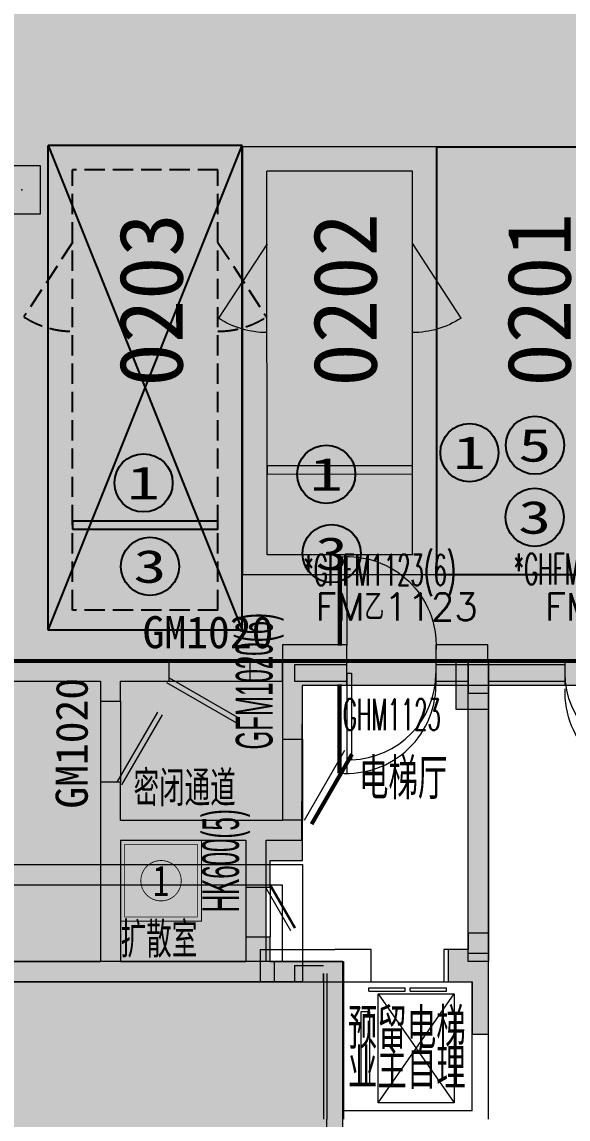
# Model space of a CAD drawing. Extents: x -264757 to 86229, y 4049843 to 4347093.
# Drawn here: x -65805 to -59049, y 4163458 to 4177037 of the extents above; entities that cross this region are included whole.
import ezdxf
from ezdxf.enums import TextEntityAlignment as Align

# ---------------------------------------------------------------- set-up
doc = ezdxf.new("R2010")
doc.units = 0
doc.header["$LTSCALE"] = 1000
doc.header["$MEASUREMENT"] = 0
doc.linetypes.add('AX-01DK-PB01$1$A-001-车位参照B1$0$A-001-车位参照B1$0$A-001-车位参照B1$0$A-H4-001-基本图形$0$A-001-车位B1$0$DASH', pattern=[0.35, 0.25, -0.1])
doc.linetypes.add('DASH', pattern=[0.35, 0.25, -0.1])
for name, color, linetype, plot in [('AX-01DK-PB01$0$AX-001DK-01-PB01-02$0$A-3-WinF(Text)', 8, 'Continuous', False), ('AX-01DK-PB01$0$AX-01DK-PB01$0$AX-03CK-02-PB01$0$AX-03CK-02-PB01$0$WINDOW_TEXT', 8, 'Continuous', False), ('AX-01DK-PB01$0$AX-03CK-02-PB01$0$AX-03CK-02-PB01$0$WINDOW_TEXT', 8, 'Continuous', False), ('AX-01DK-PB01$0$AX-03CK-02-PB01$0$AX-03CK-02-PB01$0$人防$0$WINDOW_TEXT', 8, 'Continuous', False)]:
    doc.layers.add(name, color=color, linetype=linetype, plot=plot)
for name, color, linetype in [('AX-01DK-PB01$0$AX-03CK-02-PB01$0$AX-03CK-02-PB01$0$PUB_HATCH', 8, 'Continuous'), ('AX-01DK-PB01$0$AX-03CK-02-PB01$0$AX-03CK-02-PB01$0$人防$0$人防$0$A-WIND-IDEN', 8, 'Continuous'), ('不利因素3-紧邻房间出入口', 7, 'Continuous'), ('不利因素5-单面靠墙', 7, 'Continuous'), ('不利因素9-坡道上停车', 7, 'Continuous'), ('不可售车位', 255, 'Continuous'), ('大车位', 7, 'Continuous'), ('普通车位', 7, 'Continuous')]:
    doc.layers.add(name, color=color, linetype=linetype)
doc.layers.add('无关图层', color=8, linetype='Continuous', lineweight=0)
doc.layers.add('无关图层 @ 1', color=8, linetype='Continuous', lineweight=0)
doc.layers.add('车位归属楼栋范围线', color=7, linetype='Continuous', true_color=0x19e6c7)
doc.styles.add('AX-01DK-PB01$0$AX-001DK-01-PB01-02$0$_TCH_WINDOW', font='SIMPLEX', dxfattribs={"bigfont": 'GBCBIG'})
doc.styles.add('AX-01DK-PB01$0$AX-01DK-PB01$0$AX-03CK-02-PB01$0$AX-03CK-02-PB01$0$_TCH_DIM_T3', font='SIMPLEX', dxfattribs={"width": 0.705882, "bigfont": 'GBCBIG'})
doc.styles.add('AX-01DK-PB01$0$AX-03CK-02-PB01$0$_TCH_DIM', font='SIMPLEX', dxfattribs={"bigfont": 'GBCBIG'})
doc.styles.add('AX-01DK-PB01$0$AX-03CK-02-PB01$0$AX-03CK-02-PB01$0$_TCH_DIM', font='SIMPLEX', dxfattribs={"bigfont": 'GBCBIG'})
doc.styles.add('AX-01DK-PB01$0$AX-03CK-02-PB01$0$AX-03CK-02-PB01$0$_TCH_DIM_T3', font='SIMPLEX', dxfattribs={"width": 0.705882, "bigfont": 'GBCBIG'})
doc.styles.add('AX-01DK-PB01$0$AX-03CK-02-PB01$0$AX-03CK-02-PB01$0$人防$0$人防$0$_TCH_DIM', font='$ GAD E', dxfattribs={"width": 0.7, "bigfont": '$ GAD C'})
doc.styles.add('AX-01DK-PB01$0$Standard', font='gbenor.shx', dxfattribs={"bigfont": 'gbcbig.shx'})
doc.styles.add('AX-ACK-BIANH1$0$黑体', font='simhei.ttf')
doc.styles.add('AX-ACK-P01-WALL$0$黑体', font='simhei.ttf')
doc.styles.add('SX-ACK-PB01-WNC-ALL$0$黑体', font='simhei.ttf')
doc.styles.add('坑编号', font='', dxfattribs={"width": 0.8})
doc.styles.add('宋体', font='')
doc.styles.get('坑编号').set_extended_font_data('SimSun')
doc.styles.get('宋体').set_extended_font_data('SimSun')

# ---------------------------------------------------------------- blocks, each defined once
blk = doc.blocks.new('大车位1')
at = {"layer": '大车位', "true_color": 0xe806f9}
h = blk.add_hatch(color=6, dxfattribs=at)
h.dxf.hatch_style = 1
h.paths.add_polyline_path([(2400, 6000), (2400, 0), (0, 0), (0, 6000)])
at = {"layer": '大车位', "color": 83}
for p, q in [((0, 0), (0, 6000, 0)), ((2400, 6000, 0), (0, 6000, 0)), ((2400, 0), (2400, 6000, 0)), ((2400, 0), (0, 0))]:
    blk.add_line(p, q, dxfattribs=at)
at = {"layer": '大车位', "color": 8, "linetype": 'AX-01DK-PB01$1$A-001-车位参照B1$0$A-001-车位参照B1$0$A-001-车位参照B1$0$A-H4-001-基本图形$0$A-001-车位B1$0$DASH'}
for p, q in [((2100, 5700, 0), (300, 5700, 0)), ((300, 250), (300, 5700, 0)), ((2100, 250), (2100, 5700, 0)), ((2100, 250), (300, 250))]:
    blk.add_line(p, q, dxfattribs=at)
at = {"layer": '大车位', "color": 83, "elevation": 0}
blk.add_lwpolyline([(0, 6000), (2400, 0)], dxfattribs=at)
at = {"layer": '大车位', "color": 83}
blk.add_lwpolyline([(0, 0), (2400, 6000)], dxfattribs=at)
at = {"layer": '大车位', "linetype": 'AX-01DK-PB01$1$A-001-车位参照B1$0$A-001-车位参照B1$0$A-001-车位参照B1$0$A-H4-001-基本图形$0$A-001-车位B1$0$DASH'}
for points in [[(300, 4800), (-300, 3878)], [(2100, 4800), (2700, 3878)]]:
    blk.add_lwpolyline(points, dxfattribs=at)
at = {"layer": '大车位'}
blk.add_lwpolyline([(300, 1250), (2100, 1250), (2100, 1350), (300, 1350)], close=True, dxfattribs=at)
at = {"layer": '大车位', "linetype": 'AX-01DK-PB01$1$A-001-车位参照B1$0$A-001-车位参照B1$0$A-001-车位参照B1$0$A-H4-001-基本图形$0$A-001-车位B1$0$DASH'}
for centre, start, end in [((300, 4800, 0), 236.9443, 270), ((2100, 4800, 0), 270, 303.0557)]:
    blk.add_arc(centre, 1100, start, end, dxfattribs=at)
blk = doc.blocks.new('SX-ACK-PB01-WNC-ALL$0$20200722.21182536')
at = {"layer": '不利因素3-紧邻房间出入口', "true_color": 0xe4d218}
h = blk.add_hatch(color=52, dxfattribs=at)
h.dxf.hatch_style = 1
edge = h.paths.add_edge_path()
edge.add_arc((360, 360), 360, 0, 360)
at = {"layer": '不利因素3-紧邻房间出入口'}
blk.add_circle((360, 360), 360, dxfattribs=at)
at = {"layer": '不利因素3-紧邻房间出入口', "style": 'SX-ACK-PB01-WNC-ALL$0$黑体', "width": 1.390625}
blk.add_text('3', height=407, dxfattribs=at).set_placement((156, 156), (564, 156), align=Align.FIT)
blk = doc.blocks.new('SX-ACK-PB01-WNC-ALL$0$20200722.21183209')
at = {"layer": '不利因素5-单面靠墙', "true_color": 0x6d711d}
h = blk.add_hatch(color=66, dxfattribs=at)
h.dxf.hatch_style = 1
edge = h.paths.add_edge_path()
edge.add_arc((360, 360), 360, 0, 360)
at = {"layer": '不利因素5-单面靠墙'}
blk.add_circle((360, 360), 360, dxfattribs=at)
at = {"layer": '不利因素5-单面靠墙', "style": 'SX-ACK-PB01-WNC-ALL$0$黑体', "width": 1.390625}
blk.add_text('5', height=407, dxfattribs=at).set_placement((156, 156), (564, 156), align=Align.FIT)
blk = doc.blocks.new('A$C7e5eb487')
at = {"layer": '普通车位', "true_color": 0xf18f8e}
h = blk.add_hatch(color=11, dxfattribs=at)
h.dxf.hatch_style = 1
h.paths.add_polyline_path([(2400, 0), (2400, -5300), (0, -5300), (0, 0)])
blk = doc.blocks.new('普通车位')
at = {"layer": '无关图层'}
for p, q in [((-2.253, 3.186), (0.077, 3.764)), ((1.352, -1.38), (0.077, 3.764)), ((-1.889, 2.967), (-0.142, 3.4)), ((1.001, -1.21), (-0.142, 3.4)), ((-0.977, -1.958), (-2.253, 3.186)), ((-0.746, -1.643), (-1.889, 2.967)), ((-0.746, -1.643), (1.001, -1.21)), ((-0.977, -1.958), (1.352, -1.38))]:
    blk.add_line(p, q, dxfattribs=at)
for points in [[(0.074, 2.527), (0.879, 1.777)], [(-1.673, 2.094), (-2.033, 1.054)]]:
    blk.add_lwpolyline(points, dxfattribs=at)
blk.add_lwpolyline([(0.76, -0.239), (-0.987, -0.673), (-1.011, -0.575), (0.736, -0.142)], close=True, dxfattribs=at)
for centre, start, end in [((0.074, 2.527), 283.9287, 316.9845), ((-1.673, 2.094), 250.873, 283.9287)]:
    blk.add_arc(centre, 1.1, start, end, dxfattribs=at)
at = {"layer": '普通车位', "xscale": -0.0009999999999999812, "yscale": 0.0009999999999999812, "zscale": 0.0009999999999999812, "rotation": 13.92873520577783}
blk.add_blockref('A$C7e5eb487', (0.077, 3.764), dxfattribs=at)
blk = doc.blocks.new('销控车位')
at = {"layer": '不可售车位', "true_color": 0x757b8a}
h = blk.add_hatch(color=8, dxfattribs=at)
h.dxf.hatch_style = 1
h.paths.add_polyline_path([(2400, 0), (2400, -5300), (0, -5300), (0, 0)])
at = {"layer": '不可售车位', "color": 8, "true_color": 0x757b8a}
blk.add_lwpolyline([(2400, 0), (2400, -5300), (0, -5300), (0, 0)], close=True, dxfattribs=at)
blk = doc.blocks.new('AX-01DK-PB01-RFTC')
at = {"layer": '无关图层'}
h = blk.add_hatch(color=251, dxfattribs=at)
h.dxf.hatch_style = 1
h.paths.add_polyline_path([(19773, -61220), (19773, -62171), (18423, -62170), (18423, -70471), (12324, -70471), (12323, -62170), (7773, -62170), (7777, -120370), (8177, -120370), (8177, -120315), (14323, -119683), (14322, -126122), (25972, -126122), (25972, -124922), (26822, -124926), (26822, -122452), (33923, -122452), (33923, -124922), (34773, -124922), (34773, -126122), (41373, -126125), (41373, -124372), (41823, -124372), (41823, -122152), (41447, -122152), (41447, -120270), (48923, -120270), (48923, -123125), (49323, -123125), (49323, -124675), (51824, -124674), (51824, -124055), (54717, -124055), (54717, -125871), (56816, -125871), (56816, -116250), (55967, -116250), (55967, -111420), (63072, -111420), (63072, -103570), (62080, -103570), (62073, -94584), (64569, -94584), (64573, -65385), (66999, -65385), (67002, -52470), (67402, -52470), (67397, -31965), (65807, -31965), (65807, -26418), (68456, -26418), (68457, -17070), (67422, -17070), (67422, -13843), (60301, -13843), (60302, -3770), (55750, -3770), (55750, -12070), (49652, -12070), (49649, -9275), (45355, -9275), (45349, -3821), (40751, -3820), (40750, -12070), (34663, -12070), (34649, -3820), (25757, -3820), (25757, -12071), (19650, -12071), (19650, -3820), (10752, -3820), (10751, -12072), (4662, -12071), (4661, -3769), (4150, -3770), (100, -3769), (100, -23171), (-701, -23171), (-701, -29550), (100, -29550), (11250, -29550), (11250, -32020), (12100, -32020), (12100, -32970), (10750, -32970), (10754, -41272), (4647, -41271), (4650, -32970), (1953, -32970), (1953, -34670), (100, -34670), (100, -57801), (9743, -57801), (9743, -57272), (13567, -57272), (13567, -56751), (15417, -56751), (15416, -58750), (18923, -58750), (18923, -61220)])
h.paths.add_polyline_path([(41812, -58753), (48919, -58753), (48919, -61220), (49773, -61220), (49773, -62170), (48419, -62173), (48426, -70475), (42319, -70475), (42324, -67872), (39323, -67876), (39323, -62423), (41812, -62423)], flags=16)
h.paths.add_polyline_path([(33923, -58751), (33923, -61220), (34773, -61220), (34773, -62170), (33423, -62171), (33430, -70475), (27323, -70475), (27323, -62171), (26373, -62170), (26373, -60670), (26815, -60670), (26823, -58751), (31623, -58751), (31623, -58751)], flags=16)
h.paths.add_polyline_path([(40754, -41272), (34647, -41271), (34650, -32970), (33700, -32970), (33700, -31470), (34142, -31470), (34150, -29551), (38951, -29551), (38950, -29550), (41250, -29550), (41250, -32020), (42100, -32020), (42100, -32970), (40750, -32970)], flags=16)
h.paths.add_polyline_path([(49647, -41270), (49655, -38470), (45349, -38475), (45349, -33220), (49142, -33220), (49142, -29550), (56249, -29550), (56250, -32020), (57100, -32020), (57100, -32970), (55749, -32970), (55754, -41271)], flags=16)
h.paths.add_polyline_path([(25764, -41272), (19657, -41271), (19657, -32970), (19150, -32970), (19150, -29550), (26257, -29550), (26250, -32020), (27100, -32020), (27100, -32970), (25757, -32970)], flags=16)
h.paths.add_polyline_path([(41812, -87950), (48919, -87950), (48919, -90420), (49773, -90420), (49773, -91370), (48419, -91370), (48428, -99684), (41519, -99659), (41519, -97070), (39326, -97074), (39319, -91620), (41822, -91620)], flags=16)
h.paths.add_polyline_path([(33925, -87950), (33923, -90420), (34773, -90420), (34773, -91370), (33425, -91370), (33428, -99683), (26519, -99658), (26523, -95371), (27330, -95371), (27324, -91371), (26373, -91370), (26373, -89870), (26823, -89870), (26823, -87951), (31623, -87951), (31623, -87951)], flags=16)
h.paths.add_polyline_path([(18923, -87950), (18922, -90419), (19772, -90419), (19772, -91369), (18420, -91369), (18427, -99677), (11523, -99666), (11523, -95370), (12323, -95370), (12323, -91370), (10974, -91370), (10974, -90420), (11823, -90420), (11823, -87950)], flags=16)
h.paths.add_polyline_path([(62209, -60116), (64273, -60116), (64273, -55267), (62209, -55267)], flags=16)
h.paths.add_polyline_path([(59799, -89432), (61752, -89432), (61752, -84521), (59799, -84521)], flags=16)
blk.add_lwpolyline([(26823, -58751), (31623, -58751), (31623, -58751), (33923, -58751), (33923, -61220), (34773, -61220), (34773, -62170), (33423, -62171), (33430, -70475), (27323, -70475), (27323, -62171), (26373, -62170), (26373, -60670), (26815, -60670)], close=True, dxfattribs=at)
blk = doc.blocks.new('*U104')
at = {"layer": '无关图层', "const_width": 10}
for points in [[(1000, 0), (0, 0), (0, 1000), (1000, 1000)], [(950, 50), (50, 50), (50, 950), (950, 950)]]:
    blk.add_lwpolyline(points, close=True, dxfattribs=at)
blk.add_lwpolyline([(500, 750, 0.098491), (404, 731, 0.098491), (323, 677, 0.098491), (269, 596, 0.098491), (250, 500, 0.098491), (269, 404, 0.098491), (323, 323, 0.098491), (404, 269, 0.098491), (500, 250, 0.098491), (596, 269, 0.098491), (677, 323, 0.098491), (731, 404, 0.098491), (750, 500, 0.098491), (731, 596, 0.098491), (677, 677, 0.098491), (596, 731, 0.098491)], format="xyb", close=True, dxfattribs=at)
at = {"layer": '无关图层', "style": '坑编号', "width": 0.8}
blk.add_attdef('X', text='', height=380, dxfattribs=at).set_placement((500, 500), align=Align.MIDDLE_CENTER)
blk = doc.blocks.new('*U170')
at = {"layer": '无关图层'}
ref = blk.add_blockref('*U104', (-64584, 4165908), dxfattribs=at)
ref.add_attrib('X', '1', dxfattribs={"layer": '无关图层 @ 1', "height": 380, "style": '坑编号', "width": 0.8}).set_placement((-64084, 4166408), align=Align.MIDDLE_CENTER)
blk = doc.blocks.new('SX-CK-PB001-WNC$1$20211103.13313578')
at = {"layer": '无关图层'}
h = blk.add_hatch(color=256, dxfattribs=at)
h.dxf.hatch_style = 1
h.paths.add_polyline_path([(0, 600), (450, 600), (450, 0), (0, 0)])
blk.add_lwpolyline([(0, 600), (450, 600), (450, 0), (0, 0)], close=True, dxfattribs=at)
blk.add_point((225, 300), dxfattribs=at)
blk = doc.blocks.new('fasdfasdfasdfasdfasdf')
at = {"layer": '不利因素9-坡道上停车', "true_color": 0xe0aa15}
h = blk.add_hatch(color=42, dxfattribs=at)
h.dxf.hatch_style = 1
edge = h.paths.add_edge_path()
edge.add_arc((-119587, 4058555), 720, 0, 360)
at = {"layer": '不利因素9-坡道上停车'}
blk.add_circle((-119587, 4058555), 720, dxfattribs=at)
at = {"layer": '不利因素9-坡道上停车', "style": 'AX-ACK-P01-WALL$0$黑体', "width": 1.390625}
blk.add_text('1', height=815, dxfattribs=at).set_placement((-119994, 4058148), (-119180, 4058148), align=Align.FIT)
blk = doc.blocks.new('AX-01DK-PB01$0$AX-03CK-02-PB01$0$AX-03CK-02-PB01$0$$U_DORLIB2D$00000009')
at = {"layer": '无关图层'}
blk.add_line((0.5, 0.219), (0.5, 1.213), dxfattribs=at)
at = {"layer": '无关图层', "const_width": 0.05}
blk.add_lwpolyline([(0.583, 0.219), (0.583, 1.219)], dxfattribs=at)
at = {"layer": '无关图层'}
blk.add_arc((0.5, 0.219), 1.001, 85.224, 182.3859, dxfattribs=at)
blk = doc.blocks.new('AX-01DK-PB01$0$AX-03CK-02-PB01$0$AX-03CK-02-PB01$0$人防$0$人防$0$$DorLib2D$00000191')
at = {"layer": '无关图层'}
blk.add_line((-0.5, 0.15), (0.366, 0.65), dxfattribs=at)
at = {"layer": '无关图层', "const_width": 0.05}
blk.add_lwpolyline([(-0.55, 0.237), (0.316, 0.737)], dxfattribs=at)
blk = doc.blocks.new('AX-01DK-PB01$0$AX-03CK-02-PB01$0$AX-03CK-02-PB01$0$人防$0$$DorLib2D$00000181')
at = {"layer": '无关图层'}
for p, q in [((-0.533, 0.141), (0.333, 0.641)), ((-0.5, 0.083), (0.366, 0.583))]:
    blk.add_line(p, q, dxfattribs=at)
blk = doc.blocks.new('AX-01DK-PB01$0$AX-001DK-01-PP01$0$AX-001DK-01-PP01$0$$DORLIB2D$00000127')
at = {"layer": '无关图层'}
for points in [[(-0.533, 0.795), (-0.533, 0.69)], [(-0.033, 0.795), (-0.533, 0.795)], [(-0.033, 0.795), (-0.033, 0.69)], [(0.533, 0.795), (0.033, 0.795)], [(0.033, 0.795), (0.033, 0.69)], [(0.533, 0.795), (0.533, 0.69)], [(-0.033, 0.69), (-0.533, 0.69)], [(0.533, 0.69), (0.033, 0.69)], [(0.5, 0.5), (-0.5, 0.5)]]:
    blk.add_lwpolyline(points, dxfattribs=at)
blk = doc.blocks.new('AX-01DK-PB01$0$$DorLib2D$00000001')
at = {"layer": '无关图层'}
for p, q in [((0.45, 0.975), (0.5, 0.975)), ((0.45, 0), (0.45, 0.975)), ((0.5, 0), (0.5, 0.975)), ((0.5, 0), (0.45, 0))]:
    blk.add_line(p, q, dxfattribs=at)
at = {"layer": '无关图层', "lineweight": 13}
blk.add_arc((0.475, 0), 0.975, 91.4693, 180, dxfattribs=at)
blk = doc.blocks.new('AX-01DK-PB01$0$AX-01DK-PB01$0$AX-03CK-02-PB01$0$AX-03CK-02-PB01$0$$U_DORLIB2D$00000009')
at = {"layer": '无关图层'}
blk.add_line((0.5, 0.219), (0.5, 1.213), dxfattribs=at)
at = {"layer": '无关图层', "const_width": 0.05}
blk.add_lwpolyline([(0.583, 0.219), (0.583, 1.219)], dxfattribs=at)
at = {"layer": '无关图层'}
blk.add_arc((0.5, 0.219), 1.001, 85.224, 182.3859, dxfattribs=at)

msp = doc.modelspace()

# ---------------------------------------------------------------- hatches: boundary and pattern name
at = {"layer": 'AX-01DK-PB01$0$AX-03CK-02-PB01$0$AX-03CK-02-PB01$0$PUB_HATCH'}
for points in [[(-62583.5, 4169328.4), (-62583.5, 4168158), (-62333.5, 4168158), (-62333.5, 4168828.4)], [(-62333.5, 4168828.4), (-61784.1, 4168828.4), (-61784.1, 4169328.4), (-62583.5, 4169328.4)], [(-60039.6, 4169328.4), (-60684.1, 4169328.4), (-60684.1, 4168828.4), (-60039.6, 4168828.4)], [(-70108.6, 4168990.7), (-69983.6, 4168878.4), (-64833.6, 4168878.4), (-64708.6, 4168961.7), (-64708.6, 4169128.4), (-70108.6, 4169128.4)], [(-64583.6, 4168878.4), (-63983.6, 4168878.4), (-63983.6, 4169128.4), (-64708.6, 4169128.4), (-64708.6, 4168961.7)], [(-62583.5, 4169128.4), (-62983.6, 4169128.4), (-62983.6, 4168878.4), (-62583.5, 4168878.4)], [(-60039.6, 4168828.4), (-59083.9, 4168828.4), (-59083.9, 4169128.4), (-60039.6, 4169128.4)], [(-64833.6, 4168878.4), (-64833.6, 4168628.4), (-64583.6, 4168628.4), (-64583.6, 4168878.4), (-64708.6, 4168961.7)], [(-64583.6, 4167158), (-64583.6, 4167628.4), (-64833.6, 4167628.4), (-64833.6, 4167033), (-64666.9, 4167033)], [(-64666.9, 4167033), (-64583.6, 4166908), (-62875.2, 4166908), (-62858.6, 4167158), (-64583.6, 4167158)], [(-62875.2, 4166908), (-62733.6, 4166658), (-62333.5, 4166658), (-62583.5, 4167158), (-62858.6, 4167158)], [(-62333.5, 4166658), (-62333.5, 4167158), (-62583.5, 4167158)], [(-64666.9, 4167033), (-64833.6, 4167033), (-64833.6, 4165408), (-64708.6, 4165324.7), (-64583.6, 4165408), (-64583.6, 4166908)], [(-63033.6, 4166908), (-63033.6, 4166328), (-62733.6, 4166328), (-62733.6, 4166658), (-62875.2, 4166908)], [(-62733.6, 4165408), (-62733.6, 4165708), (-63033.6, 4165708), (-63033.6, 4165408), (-62875.2, 4165324.7)], [(-69258.6, 4165324.7), (-69258.6, 4165158), (-64708.6, 4165158), (-64708.6, 4165324.7), (-64833.6, 4165408), (-69133.6, 4165408)], [(-64708.6, 4165324.7), (-64708.6, 4165158), (-62858.6, 4165158), (-62875.2, 4165324.7), (-63033.6, 4165408), (-64583.6, 4165408)], [(-62875.2, 4165324.7), (-62858.6, 4165158), (-62076.3, 4165158), (-61826.3, 4165408), (-62733.6, 4165408)], [(-61826.3, 4165408), (-62076.3, 4165158), (-62076.3, 4165258), (-61826.3, 4165258)], [(-61826.3, 4165258), (-62076.3, 4165258), (-62076.3, 4163458), (-61826.3, 4163458)]]:
    msp.add_hatch(color=256, dxfattribs=at).paths.add_polyline_path(points)
at = {"layer": '无关图层'}
for points in [[(-60033.8, 4169128), (-60033.8, 4168528), (-60433.8, 4168528), (-60433.8, 4169128)], [(-60033.8, 4169128), (-60283.8, 4169128), (-60283.8, 4168728), (-60033.8, 4168728)], [(-60233.8, 4165158), (-60233.8, 4164508), (-60033.8, 4164508), (-60033.8, 4165758), (-60283.8, 4165758), (-60283.8, 4165558), (-60533.8, 4165558), (-60533.8, 4165158)], [(-62683.6, 4165408), (-62683.6, 4165158), (-61833.6, 4165158), (-61833.6, 4165408)]]:
    msp.add_hatch(color=256, dxfattribs=at).paths.add_polyline_path(points)
h = msp.add_hatch(color=256, dxfattribs=at)
h.dxf.hatch_style = 1
h.paths.add_polyline_path([(-60283.8, 4169128), (-60033.8, 4169128), (-60033.8, 4165508), (-60283.8, 4165508)])
h = msp.add_hatch(color=256, dxfattribs=at)
h.dxf.hatch_style = 1
h.paths.add_polyline_path([(-62683.6, 4165408), (-62683.6, 4165158), (-61833.6, 4165158), (-61833.6, 4165408)])

# ---------------------------------------------------------------- linework, layer by layer
for p, q in [((-62583.5, 4169328.4), (-62583.5, 4168158)), ((-61784.1, 4169328.4), (-62583.5, 4169328.4)), ((-61784.1, 4168828.4), (-61784.1, 4169328.4)), ((-60039.6, 4169328.4), (-60684.1, 4169328.4)), ((-60684.1, 4169328.4), (-60684.1, 4168828.4)), ((-60039.6, 4169128.4), (-60039.6, 4169328.4)), ((-70108.6, 4169128.4), (-64708.6, 4169128.4)), ((-63983.6, 4169128.4), (-64708.6, 4169128.4)), ((-63983.6, 4169128.4), (-62983.6, 4169128.4)), ((-63983.6, 4168878.4), (-63983.6, 4169128.4)), ((-62583.5, 4169128.4), (-62983.6, 4169128.4)), ((-62983.6, 4169128.4), (-62983.6, 4168878.4)), ((-62583.5, 4168878.4), (-62583.5, 4169128.4)), ((-61784.1, 4169078.1), (-62433.6, 4169078.1)), ((-62433.6, 4169078.1), (-62433.6, 4168878.1)), ((-61784.1, 4168878.1), (-61784.1, 4169078.1)), ((-60133.6, 4169078.1), (-60684.1, 4169078.1)), ((-60684.1, 4169078.1), (-60684.1, 4168878.1)), ((-59083.9, 4169078.1), (-60133.6, 4169078.1)), ((-59083.9, 4169128.4), (-60039.6, 4169128.4)), ((-59083.9, 4169128.4), (-57983.9, 4169128.4)), ((-59083.9, 4168828.4), (-59083.9, 4169128.4)), ((-59083.9, 4168878.1), (-59083.9, 4169078.1)), ((-69983.6, 4168878.4), (-64833.6, 4168878.4)), ((-64833.6, 4168878.4), (-64833.6, 4168628.4)), ((-64583.6, 4168628.4), (-64583.6, 4168878.4)), ((-64583.6, 4168878.4), (-63983.6, 4168878.4)), ((-63983.6, 4168878.4), (-62983.6, 4168878.4)), ((-62983.6, 4168878.4), (-62583.5, 4168878.4)), ((-62433.6, 4168878.1), (-61784.1, 4168878.1)), ((-60684.1, 4168878.1), (-60283.6, 4168878.1)), ((-60283.6, 4165558.1), (-60283.6, 4168878.1)), ((-60033.6, 4165258.1), (-60033.6, 4168878.1)), ((-60033.6, 4168878.1), (-59083.9, 4168878.1)), ((-62333.5, 4168158), (-62333.5, 4168828.4)), ((-62333.5, 4168828.4), (-61784.1, 4168828.4)), ((-61784.1, 4168828.4), (-60684.1, 4168828.4)), ((-60684.1, 4168828.4), (-60039.6, 4168828.4)), ((-60039.6, 4168828.4), (-59083.9, 4168828.4)), ((-64833.6, 4168628.4), (-64583.6, 4168628.4)), ((-64833.6, 4168628.4), (-64833.6, 4167628.4)), ((-64583.6, 4168628.4), (-64583.6, 4167628.4)), ((-62583.5, 4168158), (-62583.5, 4167158)), ((-62583.5, 4168158), (-62333.5, 4168158)), ((-62333.5, 4168158), (-62333.5, 4167158)), ((-64583.6, 4167628.4), (-64833.6, 4167628.4)), ((-64833.6, 4167628.4), (-64833.6, 4167033)), ((-64583.6, 4167158), (-64583.6, 4167628.4)), ((-64583.6, 4167158), (-62858.6, 4167158)), ((-62858.6, 4167158), (-62583.5, 4167158)), ((-62333.5, 4167158), (-62583.5, 4167158)), ((-62333.5, 4166658), (-62333.5, 4167158)), ((-64833.6, 4167033), (-64833.6, 4165408)), ((-64583.6, 4166908), (-64583.6, 4165408)), ((-64583.6, 4166908), (-63033.6, 4166908)), ((-63033.6, 4166908), (-63033.6, 4166328)), ((-62733.6, 4166328), (-62733.6, 4166658)), ((-62733.6, 4166658), (-62333.5, 4166658)), ((-63033.6, 4166328), (-63033.6, 4165708)), ((-63033.6, 4166328), (-62733.6, 4166328)), ((-62733.6, 4166328), (-62733.6, 4165708)), ((-62733.6, 4165708), (-63033.6, 4165708)), ((-63033.6, 4165708), (-63033.6, 4165408)), ((-62733.6, 4165408), (-62733.6, 4165708)), ((-62858.6, 4165558.1), (-61933.6, 4165558.1)), ((-62858.6, 4165558.1), (-62858.6, 4165158.1)), ((-61483.6, 4165558.1), (-61933.6, 4165558.1)), ((-61483.6, 4165158.1), (-61483.6, 4165558.1)), ((-60283.6, 4165558.1), (-60583.6, 4165558.1)), ((-60583.6, 4165558.1), (-60583.6, 4165158.1)), ((-69133.6, 4165408), (-64833.6, 4165408)), ((-64583.6, 4165408), (-63033.6, 4165408)), ((-62733.6, 4165408), (-61826.3, 4165408)), ((-62433.6, 4165358), (-62076.3, 4165358)), ((-62433.6, 4165358), (-62433.6, 4165158)), ((-61826.3, 4165408), (-61826.3, 4165258)), ((-62076.3, 4165158), (-62076.3, 4165258)), ((-62076.3, 4165258), (-62076.3, 4163458)), ((-62033.6, 4165258), (-62033.6, 4163458)), ((-61833.6, 4165258), (-61833.6, 4163458)), ((-61826.3, 4165258), (-61826.3, 4163458)), ((-60033.6, 4163458.1), (-60033.6, 4165258.1)), ((-69258.6, 4165158), (-64708.6, 4165158)), ((-64708.6, 4165158), (-62858.6, 4165158)), ((-62858.6, 4165158.1), (-62033.6, 4165158.1)), ((-62858.6, 4165158), (-62076.3, 4165158)), ((-62433.6, 4165158), (-62076.3, 4165158)), ((-62033.6, 4165158.1), (-62033.6, 4163458.1)), ((-61833.6, 4165158.1), (-61833.6, 4163558.1)), ((-61833.6, 4165158.1), (-61483.6, 4165158.1)), ((-60583.6, 4165158.1), (-60233.6, 4165158.1)), ((-60233.6, 4163558.1), (-60233.6, 4165158.1)), ((-62033.6, 4161508.1), (-62033.6, 4163458.1)), ((-60233.6, 4163558.1), (-61833.6, 4163558.1))]:
    msp.add_line(p, q, dxfattribs=at)
for points in [[(-60033.8, 4169128), (-60033.8, 4168528), (-60433.8, 4168528), (-60433.8, 4169128)], [(-60283.8, 4169128), (-60033.8, 4169128), (-60033.8, 4165508), (-60283.8, 4165508)], [(-60033.8, 4169128), (-60283.8, 4169128), (-60283.8, 4168728), (-60033.8, 4168728)], [(-60033.6, 4165408), (-60283.6, 4165408), (-60283.6, 4169128), (-60033.6, 4169128)], [(-70233.9, 4165158), (-70233.9, 4166608), (-62334.3, 4166608), (-62334.3, 4165158)], [(-69983.9, 4165408), (-69983.9, 4166358), (-62584.3, 4166358), (-62584.3, 4165408)], [(-60233.8, 4165158), (-60233.8, 4164508), (-60033.8, 4164508), (-60033.8, 4165758), (-60283.8, 4165758), (-60283.8, 4165558), (-60533.8, 4165558), (-60533.8, 4165158)], [(-62683.6, 4165408), (-62683.6, 4165158), (-61833.6, 4165158), (-61833.6, 4165408)], [(-61398.6, 4165008.1), (-60458.6, 4165008.1), (-60458.6, 4163658.1), (-61398.6, 4163658.1)], [(-61608.6, 4164788.1), (-61503.6, 4164788.1), (-61503.6, 4163878.1), (-61608.6, 4163878.1)], [(-61608.6, 4164788), (-61503.6, 4164788), (-61503.6, 4163878), (-61608.6, 4163878)]]:
    msp.add_lwpolyline(points, close=True, dxfattribs=at)
at = {"layer": '无关图层', "ltscale": 0.5}
msp.add_lwpolyline([(-62683.6, 4165408), (-62683.6, 4165158), (-61833.6, 4165158), (-61833.6, 4165408)], close=True, dxfattribs=at)
at = {"layer": '无关图层'}
for points in [[(-61398.6, 4163658.1), (-60458.6, 4165008.1)], [(-61398.6, 4165008.1), (-60458.6, 4163658.1)]]:
    msp.add_lwpolyline(points, dxfattribs=at)
at = {"layer": '车位归属楼栋范围线', "linetype": 'DASH', "ltscale": 5, "const_width": 50}
msp.add_lwpolyline([(-89059.6, 4221559.2), (-89059.6, 4170077), (-79712.9, 4170077), (-79712.9, 4170377.6), (-73439.8, 4170377.6), (-73439.8, 4169128), (-33779.6, 4169128.3), (-33779.6, 4175753.5), (-29378.4, 4175753.5), (-29378.4, 4186909.9), (-33152.6, 4186909.9), (-33152.6, 4194358), (-31806.4, 4194358), (-31806.4, 4195803.4), (-32656.4, 4195803.4), (-32656.4, 4204358), (-28828.7, 4204358), (-28828.7, 4215897.7)], dxfattribs=at)

# ---------------------------------------------------------------- block references
at = {"layer": '不利因素3-紧邻房间出入口'}
for p in [(-59822, 4170546.3, 0), (-62333.5, 4170097.4, 0), (-64581.2, 4169938.8, 0)]:
    msp.add_blockref('SX-ACK-PB01-WNC-ALL$0$20200722.21182536', p, dxfattribs=at)
at = {"layer": '不利因素5-单面靠墙'}
msp.add_blockref('SX-ACK-PB01-WNC-ALL$0$20200722.21183209', (-59819.1, 4171438.3, 0), dxfattribs=at)
at = {"layer": '不可售车位'}
msp.add_blockref('销控车位', (-60673.1, 4175491.8), dxfattribs=at)
at = {"layer": '大车位'}
msp.add_blockref('大车位1', (-65479.6, 4169508, 0), dxfattribs=at)
at = {"layer": '无关图层'}
for name, p in [('AX-01DK-PB01-RFTC', (-89156.8, 4227579.4)), ('SX-CK-PB001-WNC$1$20211103.13313578', (-66029.6, 4174658))]:
    msp.add_blockref(name, p, dxfattribs=at)
ref = msp.add_blockref('AX-01DK-PB01$0$AX-03CK-02-PB01$0$AX-03CK-02-PB01$0$$U_DORLIB2D$00000009', (-61234.1, 4169078.4), dxfattribs=dict(at, xscale=-1100, yscale=-1100, zscale=500, rotation=5.71076216342171e-05))
ref.add_attrib('A', '*GHFM1123(6)', (-62325.9, 4170059.8), dxfattribs={"layer": 'AX-01DK-PB01$0$AX-03CK-02-PB01$0$AX-03CK-02-PB01$0$WINDOW_TEXT', "height": 386.75, "rotation": 0.00006, "style": 'AX-01DK-PB01$0$AX-03CK-02-PB01$0$AX-03CK-02-PB01$0$_TCH_DIM_T3', "width": 0.49827})
ref = msp.add_blockref('AX-01DK-PB01$0$AX-03CK-02-PB01$0$AX-03CK-02-PB01$0$$U_DORLIB2D$00000009', (-58533.9, 4168978.4), dxfattribs=dict(at, xscale=1100, yscale=-1100, zscale=300, rotation=5.710761394119924e-05))
ref.add_attrib('A', '*GHFM1120(6)', (-59724.3, 4170072.5), dxfattribs={"layer": 'AX-01DK-PB01$0$AX-03CK-02-PB01$0$AX-03CK-02-PB01$0$WINDOW_TEXT', "height": 386.75, "rotation": 0.00006, "style": 'AX-01DK-PB01$0$AX-03CK-02-PB01$0$AX-03CK-02-PB01$0$_TCH_DIM_T3', "width": 0.49827})
ref = msp.add_blockref('AX-01DK-PB01$0$AX-01DK-PB01$0$AX-03CK-02-PB01$0$AX-03CK-02-PB01$0$$U_DORLIB2D$00000009', (-61231.8, 4169078), dxfattribs=dict(at, xscale=-1100, yscale=1100, zscale=150, rotation=5.710761688182358e-05))
ref.add_attrib('A', 'GHM1123', (-61836.9, 4168270.6), dxfattribs={"layer": 'AX-01DK-PB01$0$AX-01DK-PB01$0$AX-03CK-02-PB01$0$AX-03CK-02-PB01$0$WINDOW_TEXT', "height": 386.75, "rotation": 0.00006, "style": 'AX-01DK-PB01$0$AX-01DK-PB01$0$AX-03CK-02-PB01$0$AX-03CK-02-PB01$0$_TCH_DIM_T3', "width": 0.49827})
ref = msp.add_blockref('AX-01DK-PB01$0$$DorLib2D$00000001', (-61234.1, 4168978.1), dxfattribs=dict(at, xscale=-1100, yscale=-1100, zscale=200, rotation=359.9999999985964))
ref.add_attrib('A', 'FM乙1123', (-62174.7, 4169630.1), dxfattribs={"layer": 'AX-01DK-PB01$0$AX-001DK-01-PB01-02$0$A-3-WinF(Text)', "height": 337.59, "style": 'AX-01DK-PB01$0$AX-001DK-01-PB01-02$0$_TCH_WINDOW'})
ref = msp.add_blockref('AX-01DK-PB01$0$$DorLib2D$00000001', (-58533.9, 4168978.1), dxfattribs=dict(at, xscale=1100, yscale=-1100, zscale=200, rotation=359.9999999985869))
ref.add_attrib('A', 'FM乙1123', (-59336.5, 4169630.1), dxfattribs={"layer": 'AX-01DK-PB01$0$AX-001DK-01-PB01-02$0$A-3-WinF(Text)', "height": 337.59, "style": 'AX-01DK-PB01$0$AX-001DK-01-PB01-02$0$_TCH_WINDOW'})
ref = msp.add_blockref('AX-01DK-PB01$0$AX-03CK-02-PB01$0$AX-03CK-02-PB01$0$人防$0$$DorLib2D$00000181', (-63483.6, 4169003.4), dxfattribs=dict(at, xscale=1000, yscale=-1000, zscale=250, rotation=5.71076090875347e-05))
ref.add_attrib('A', 'GM1020', (-64312, 4169285.7), dxfattribs={"layer": 'AX-01DK-PB01$0$AX-03CK-02-PB01$0$AX-03CK-02-PB01$0$人防$0$WINDOW_TEXT', "height": 396.52, "rotation": 0.00006, "style": '宋体'})
ref = msp.add_blockref('AX-01DK-PB01$0$AX-03CK-02-PB01$0$AX-03CK-02-PB01$0$人防$0$人防$0$$DorLib2D$00000191', (-62458.5, 4167658), dxfattribs=dict(at, xscale=-1000, yscale=1000, zscale=250, rotation=270.0000556584615))
ref.add_attrib('A', 'GFM1020(6)', (-62704.4, 4168031.9), dxfattribs={"layer": 'AX-01DK-PB01$0$AX-03CK-02-PB01$0$AX-03CK-02-PB01$0$人防$0$人防$0$A-WIND-IDEN', "height": 455, "rotation": 90.00006, "style": 'AX-01DK-PB01$0$AX-03CK-02-PB01$0$AX-03CK-02-PB01$0$人防$0$人防$0$_TCH_DIM', "width": 0.49})
ref = msp.add_blockref('AX-01DK-PB01$0$AX-03CK-02-PB01$0$AX-03CK-02-PB01$0$人防$0$$DorLib2D$00000181', (-64708.6, 4168128.4), dxfattribs=dict(at, xscale=-1000, yscale=1000, zscale=250, rotation=269.9999485307176))
ref.add_attrib('A', 'GM1020', (-64990.9, 4167299.9), dxfattribs={"layer": 'AX-01DK-PB01$0$AX-03CK-02-PB01$0$AX-03CK-02-PB01$0$人防$0$WINDOW_TEXT', "height": 396.52, "rotation": 89.99995, "style": '宋体'})
ref = msp.add_blockref('AX-01DK-PB01$0$AX-03CK-02-PB01$0$AX-03CK-02-PB01$0$人防$0$人防$0$$DorLib2D$00000191', (-62883.6, 4166018), dxfattribs=dict(at, xscale=620, yscale=620, zscale=300, rotation=269.9999456818077))
ref.add_attrib('A', 'HK600(5)', (-63119.9, 4166018), dxfattribs={"layer": 'AX-01DK-PB01$0$AX-03CK-02-PB01$0$AX-03CK-02-PB01$0$人防$0$人防$0$A-WIND-IDEN', "height": 455, "rotation": 89.99995, "style": 'AX-01DK-PB01$0$AX-03CK-02-PB01$0$AX-03CK-02-PB01$0$人防$0$人防$0$_TCH_DIM', "width": 0.49})
at = {"layer": '无关图层', "xscale": -900, "yscale": -400, "zscale": 400, "rotation": 359.999999999911}
msp.add_blockref('AX-01DK-PB01$0$AX-001DK-01-PP01$0$AX-001DK-01-PP01$0$$DORLIB2D$00000127', (-61033.6, 4165358.1), dxfattribs=at)
at = {"layer": '普通车位', "extrusion": (0, 0, -1), "xscale": 1000.000000000019, "yscale": 1000.000000000019, "zscale": -1000.000000000019, "rotation": 346.0712647942222}
msp.add_blockref('普通车位', (62092.8, 4171856.9, 0), dxfattribs=at)
at = {"layer": '车位归属楼栋范围线', "xscale": 0.5, "yscale": 0.5, "zscale": 0.5}
for p in [(-474.8, 2142428, 0), (-2247.2, 2142160.7, 0), (-4507.2, 2142054.1, 0)]:
    msp.add_blockref('fasdfasdfasdfasdfasdf', p, dxfattribs=at)
at = {"layer": '车位归属楼栋范围线'}
msp.add_blockref('*U170', (0, 0), dxfattribs=at)

# ---------------------------------------------------------------- texts
at = {"layer": '无关图层', "style": 'AX-ACK-BIANH1$0$黑体'}
for s, p in [('0203', (-63815.5, 4172523.5, 0)), ('0202', (-61415.5, 4172523.5, 0)), ('0201', (-59015.5, 4172523.5, 0))]:
    msp.add_text(s, height=788.61, rotation=90, dxfattribs=at).set_placement(p)
at = {"layer": '无关图层'}
for s, height, style, p in [('电梯厅', 506.38, 'AX-01DK-PB01$0$Standard', (-61635.6, 4167416.5)), ('密闭通道', 438.87, 'AX-01DK-PB01$0$AX-03CK-02-PB01$0$_TCH_DIM', (-64424, 4167330)), ('扩散室', 438.87, 'AX-01DK-PB01$0$AX-03CK-02-PB01$0$AX-03CK-02-PB01$0$_TCH_DIM', (-64583.6, 4165456.9)), ('预留电梯', 506.38, 'AX-01DK-PB01$0$Standard', (-61773.1, 4164326.1)), ('业主自理', 506.38, 'AX-01DK-PB01$0$Standard', (-61773.1, 4163831.7))]:
    msp.add_text(s, height=height, dxfattribs=dict(at, style=style)).set_placement(p)

doc.saveas('drawing.dxf')
